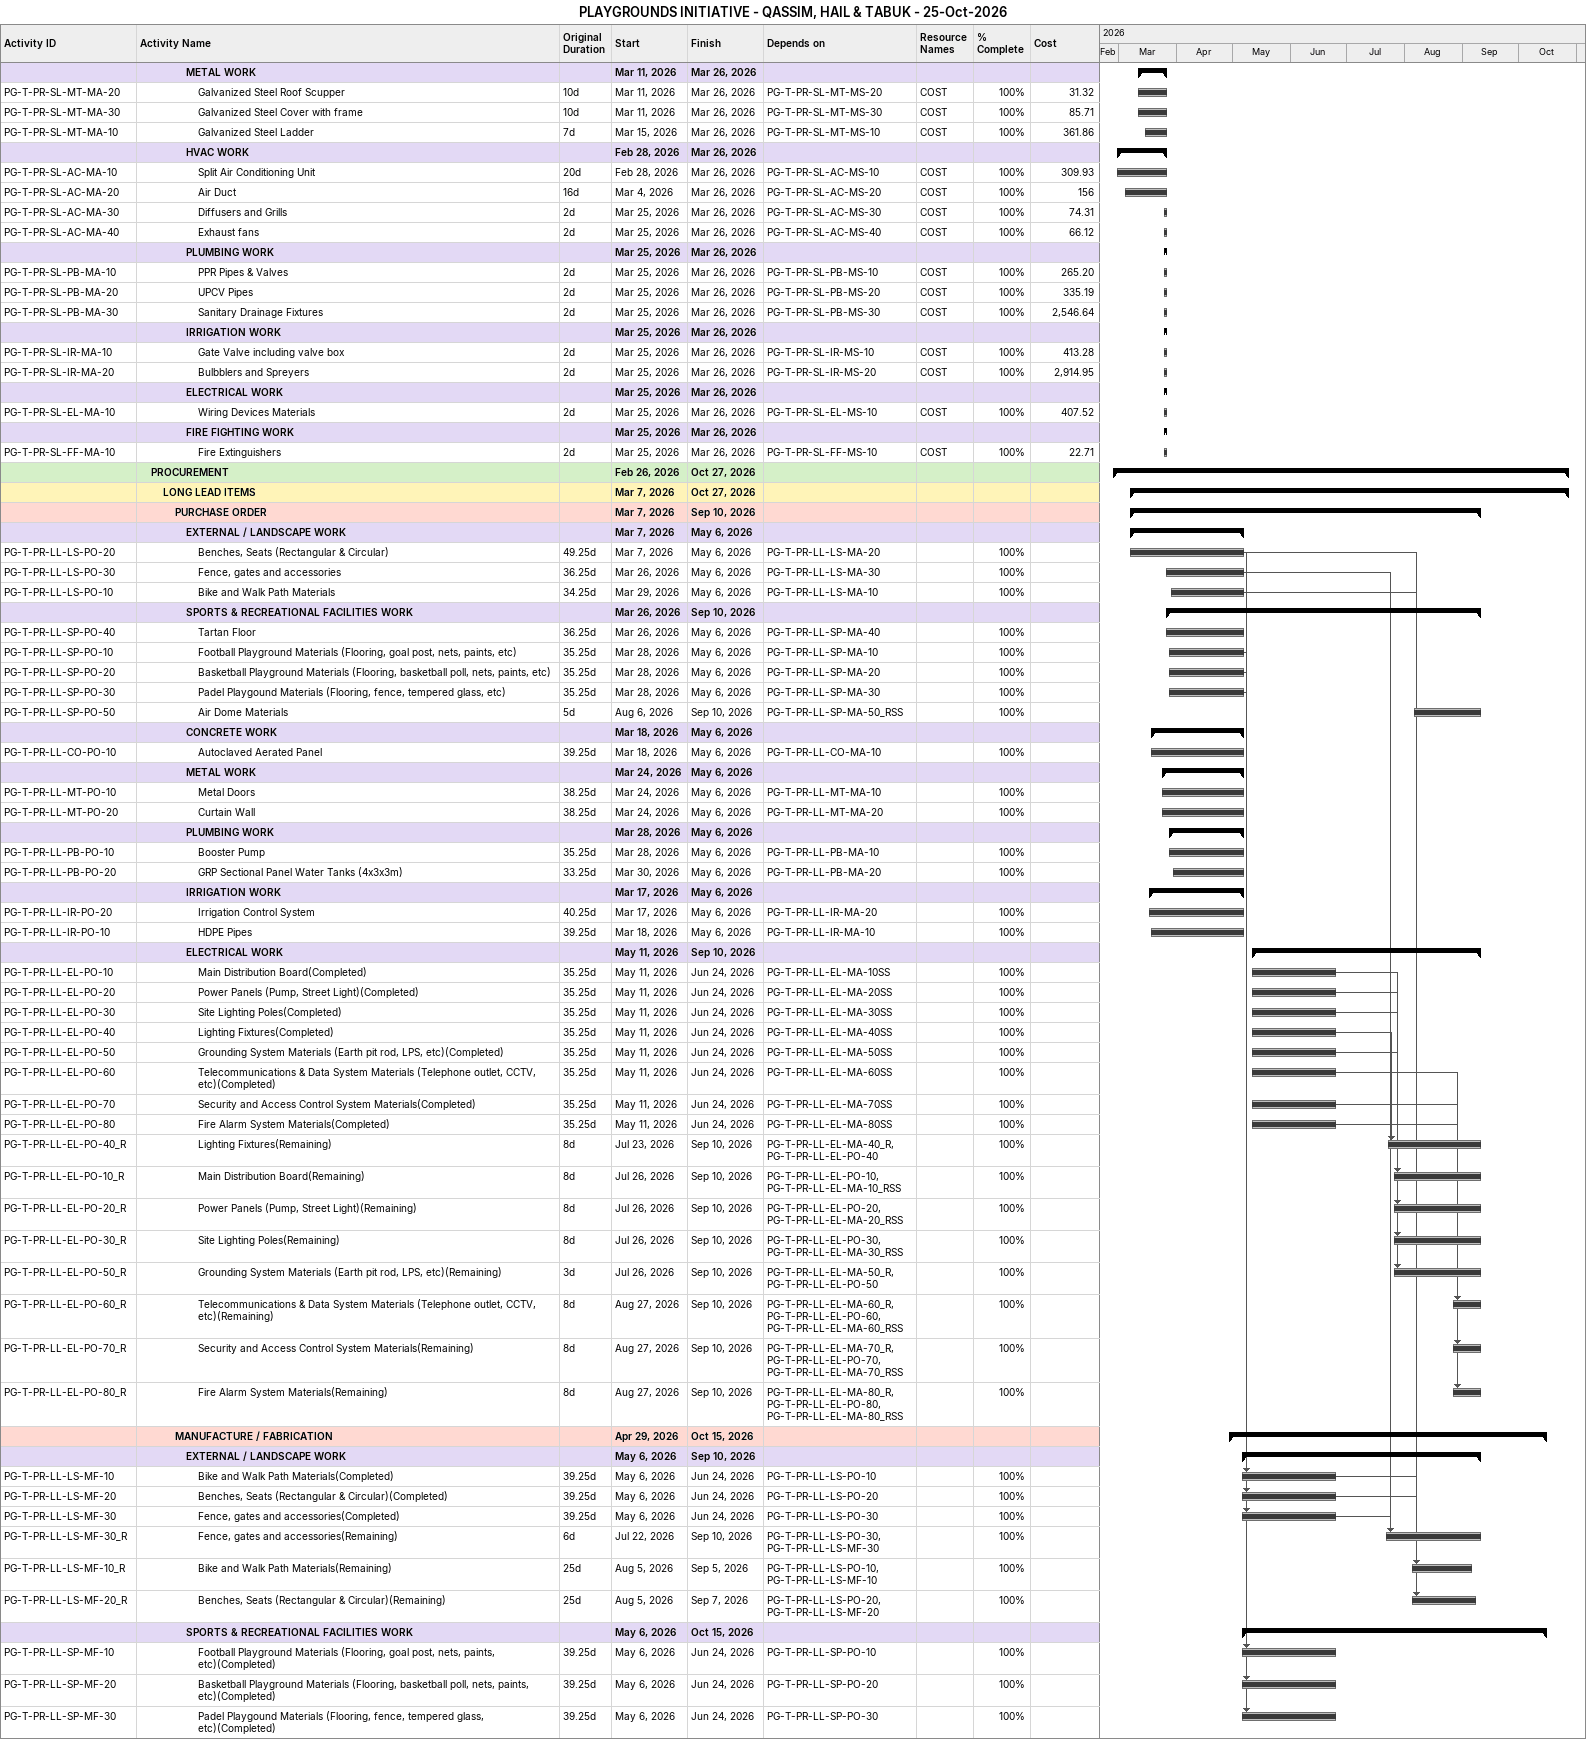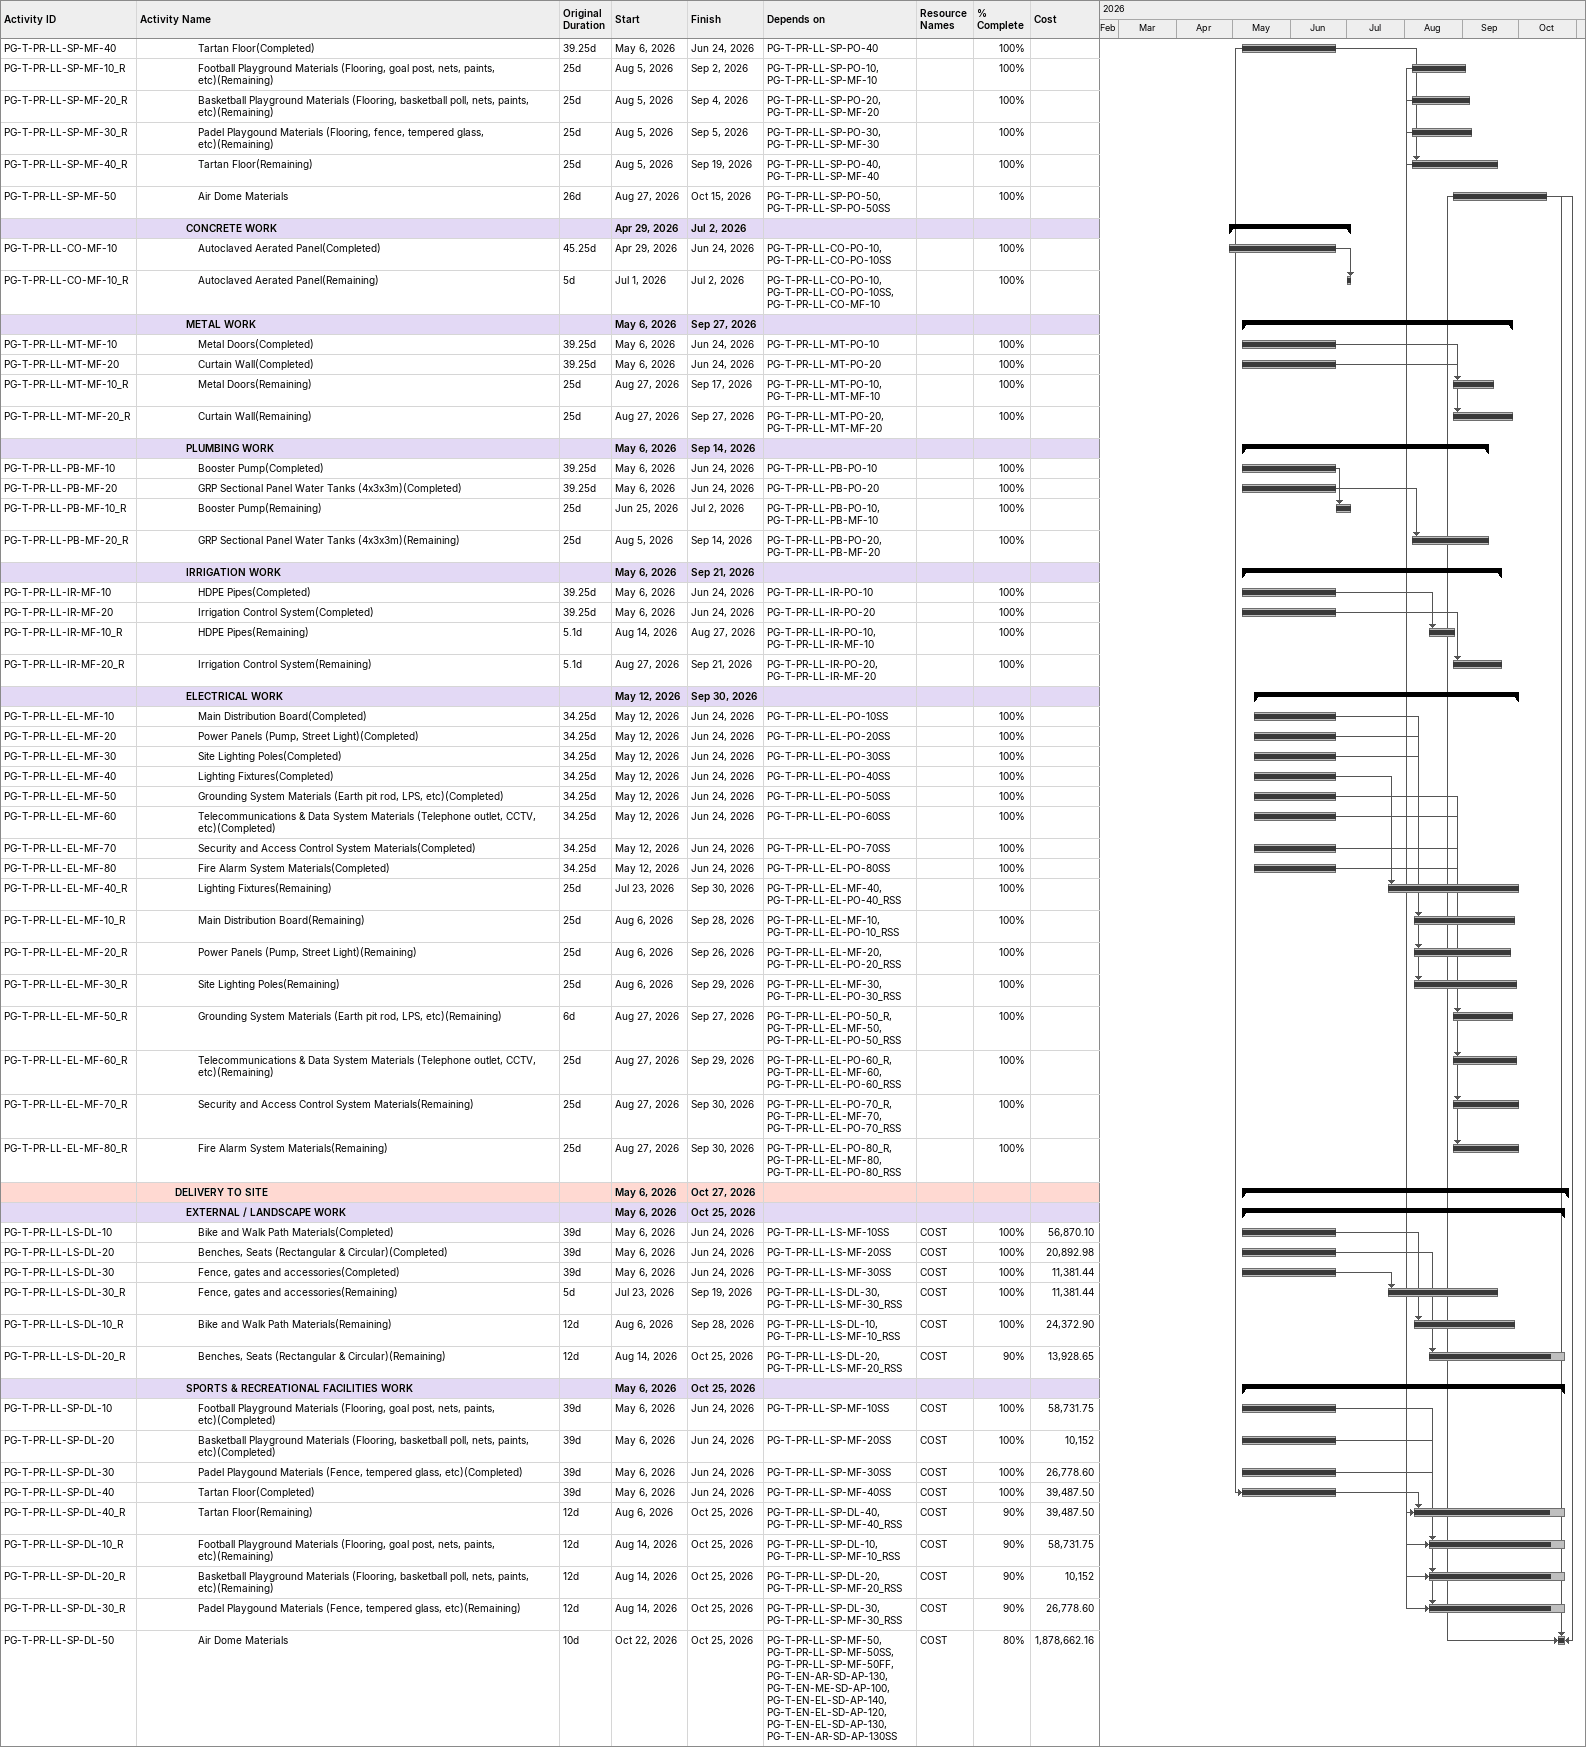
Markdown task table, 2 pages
PLAYGROUNDS INITIATIVE - QASSIM, HAIL & TABUK - 25-Oct-2026

| ID | Level | Task | Original duration | Start | Finish | Predecessors | Resources | % complete | Cost |
|---|---|---|---|---|---|---|---|---|---|
|  | 5 | **METAL WORK** |  | 2026-03-11 | 2026-03-26 |  |  |  |  |
| PG-T-PR-SL-MT-MA-20 | 6 | Galvanized Steel Roof Scupper | 10d | 2026-03-11 | 2026-03-26 | PG-T-PR-SL-MT-MS-20 | COST | 100 | 31.32 |
| PG-T-PR-SL-MT-MA-30 | 6 | Galvanized Steel Cover with frame | 10d | 2026-03-11 | 2026-03-26 | PG-T-PR-SL-MT-MS-30 | COST | 100 | 85.71 |
| PG-T-PR-SL-MT-MA-10 | 6 | Galvanized Steel Ladder | 7d | 2026-03-15 | 2026-03-26 | PG-T-PR-SL-MT-MS-10 | COST | 100 | 361.86 |
|  | 5 | **HVAC WORK** |  | 2026-02-28 | 2026-03-26 |  |  |  |  |
| PG-T-PR-SL-AC-MA-10 | 6 | Split Air Conditioning Unit | 20d | 2026-02-28 | 2026-03-26 | PG-T-PR-SL-AC-MS-10 | COST | 100 | 309.93 |
| PG-T-PR-SL-AC-MA-20 | 6 | Air Duct | 16d | 2026-03-04 | 2026-03-26 | PG-T-PR-SL-AC-MS-20 | COST | 100 | 156 |
| PG-T-PR-SL-AC-MA-30 | 6 | Diffusers and Grills | 2d | 2026-03-25 | 2026-03-26 | PG-T-PR-SL-AC-MS-30 | COST | 100 | 74.31 |
| PG-T-PR-SL-AC-MA-40 | 6 | Exhaust fans | 2d | 2026-03-25 | 2026-03-26 | PG-T-PR-SL-AC-MS-40 | COST | 100 | 66.12 |
|  | 5 | **PLUMBING WORK** |  | 2026-03-25 | 2026-03-26 |  |  |  |  |
| PG-T-PR-SL-PB-MA-10 | 6 | PPR Pipes & Valves | 2d | 2026-03-25 | 2026-03-26 | PG-T-PR-SL-PB-MS-10 | COST | 100 | 265.20 |
| PG-T-PR-SL-PB-MA-20 | 6 | UPCV Pipes | 2d | 2026-03-25 | 2026-03-26 | PG-T-PR-SL-PB-MS-20 | COST | 100 | 335.19 |
| PG-T-PR-SL-PB-MA-30 | 6 | Sanitary Drainage Fixtures | 2d | 2026-03-25 | 2026-03-26 | PG-T-PR-SL-PB-MS-30 | COST | 100 | 2546.64 |
|  | 5 | **IRRIGATION WORK** |  | 2026-03-25 | 2026-03-26 |  |  |  |  |
| PG-T-PR-SL-IR-MA-10 | 6 | Gate Valve including valve box | 2d | 2026-03-25 | 2026-03-26 | PG-T-PR-SL-IR-MS-10 | COST | 100 | 413.28 |
| PG-T-PR-SL-IR-MA-20 | 6 | Bulbblers and Spreyers | 2d | 2026-03-25 | 2026-03-26 | PG-T-PR-SL-IR-MS-20 | COST | 100 | 2914.95 |
|  | 5 | **ELECTRICAL WORK** |  | 2026-03-25 | 2026-03-26 |  |  |  |  |
| PG-T-PR-SL-EL-MA-10 | 6 | Wiring Devices Materials | 2d | 2026-03-25 | 2026-03-26 | PG-T-PR-SL-EL-MS-10 | COST | 100 | 407.52 |
|  | 5 | **FIRE FIGHTING WORK** |  | 2026-03-25 | 2026-03-26 |  |  |  |  |
| PG-T-PR-SL-FF-MA-10 | 6 | Fire Extinguishers | 2d | 2026-03-25 | 2026-03-26 | PG-T-PR-SL-FF-MS-10 | COST | 100 | 22.71 |
|  | 2 | **PROCUREMENT** |  | 2026-02-26 | 2026-10-27 |  |  |  |  |
|  | 3 | **LONG LEAD ITEMS** |  | 2026-03-07 | 2026-10-27 |  |  |  |  |
|  | 4 | **PURCHASE ORDER** |  | 2026-03-07 | 2026-09-10 |  |  |  |  |
|  | 5 | **EXTERNAL / LANDSCAPE WORK** |  | 2026-03-07 | 2026-05-06 |  |  |  |  |
| PG-T-PR-LL-LS-PO-20 | 6 | Benches, Seats (Rectangular & Circular) | 49.25d | 2026-03-07 | 2026-05-06 | PG-T-PR-LL-LS-MA-20 |  | 100 |  |
| PG-T-PR-LL-LS-PO-30 | 6 | Fence, gates and accessories | 36.25d | 2026-03-26 | 2026-05-06 | PG-T-PR-LL-LS-MA-30 |  | 100 |  |
| PG-T-PR-LL-LS-PO-10 | 6 | Bike and Walk Path Materials | 34.25d | 2026-03-29 | 2026-05-06 | PG-T-PR-LL-LS-MA-10 |  | 100 |  |
|  | 5 | **SPORTS & RECREATIONAL FACILITIES WORK** |  | 2026-03-26 | 2026-09-10 |  |  |  |  |
| PG-T-PR-LL-SP-PO-40 | 6 | Tartan Floor | 36.25d | 2026-03-26 | 2026-05-06 | PG-T-PR-LL-SP-MA-40 |  | 100 |  |
| PG-T-PR-LL-SP-PO-10 | 6 | Football Playground Materials (Flooring, goal post, nets, paints, etc) | 35.25d | 2026-03-28 | 2026-05-06 | PG-T-PR-LL-SP-MA-10 |  | 100 |  |
| PG-T-PR-LL-SP-PO-20 | 6 | Basketball Playground Materials (Flooring, basketball poll, nets, paints, etc) | 35.25d | 2026-03-28 | 2026-05-06 | PG-T-PR-LL-SP-MA-20 |  | 100 |  |
| PG-T-PR-LL-SP-PO-30 | 6 | Padel Playgound Materials (Flooring, fence, tempered glass, etc) | 35.25d | 2026-03-28 | 2026-05-06 | PG-T-PR-LL-SP-MA-30 |  | 100 |  |
| PG-T-PR-LL-SP-PO-50 | 6 | Air Dome Materials | 5d | 2026-08-06 | 2026-09-10 | PG-T-PR-LL-SP-MA-50_RSS |  | 100 |  |
|  | 5 | **CONCRETE WORK** |  | 2026-03-18 | 2026-05-06 |  |  |  |  |
| PG-T-PR-LL-CO-PO-10 | 6 | Autoclaved Aerated Panel | 39.25d | 2026-03-18 | 2026-05-06 | PG-T-PR-LL-CO-MA-10 |  | 100 |  |
|  | 5 | **METAL WORK** |  | 2026-03-24 | 2026-05-06 |  |  |  |  |
| PG-T-PR-LL-MT-PO-10 | 6 | Metal Doors | 38.25d | 2026-03-24 | 2026-05-06 | PG-T-PR-LL-MT-MA-10 |  | 100 |  |
| PG-T-PR-LL-MT-PO-20 | 6 | Curtain Wall | 38.25d | 2026-03-24 | 2026-05-06 | PG-T-PR-LL-MT-MA-20 |  | 100 |  |
|  | 5 | **PLUMBING WORK** |  | 2026-03-28 | 2026-05-06 |  |  |  |  |
| PG-T-PR-LL-PB-PO-10 | 6 | Booster Pump | 35.25d | 2026-03-28 | 2026-05-06 | PG-T-PR-LL-PB-MA-10 |  | 100 |  |
| PG-T-PR-LL-PB-PO-20 | 6 | GRP Sectional Panel Water Tanks (4x3x3m) | 33.25d | 2026-03-30 | 2026-05-06 | PG-T-PR-LL-PB-MA-20 |  | 100 |  |
|  | 5 | **IRRIGATION WORK** |  | 2026-03-17 | 2026-05-06 |  |  |  |  |
| PG-T-PR-LL-IR-PO-20 | 6 | Irrigation Control System | 40.25d | 2026-03-17 | 2026-05-06 | PG-T-PR-LL-IR-MA-20 |  | 100 |  |
| PG-T-PR-LL-IR-PO-10 | 6 | HDPE Pipes | 39.25d | 2026-03-18 | 2026-05-06 | PG-T-PR-LL-IR-MA-10 |  | 100 |  |
|  | 5 | **ELECTRICAL WORK** |  | 2026-05-11 | 2026-09-10 |  |  |  |  |
| PG-T-PR-LL-EL-PO-10 | 6 | Main Distribution Board(Completed) | 35.25d | 2026-05-11 | 2026-06-24 | PG-T-PR-LL-EL-MA-10SS |  | 100 |  |
| PG-T-PR-LL-EL-PO-20 | 6 | Power Panels (Pump, Street Light)(Completed) | 35.25d | 2026-05-11 | 2026-06-24 | PG-T-PR-LL-EL-MA-20SS |  | 100 |  |
| PG-T-PR-LL-EL-PO-30 | 6 | Site Lighting Poles(Completed) | 35.25d | 2026-05-11 | 2026-06-24 | PG-T-PR-LL-EL-MA-30SS |  | 100 |  |
| PG-T-PR-LL-EL-PO-40 | 6 | Lighting Fixtures(Completed) | 35.25d | 2026-05-11 | 2026-06-24 | PG-T-PR-LL-EL-MA-40SS |  | 100 |  |
| PG-T-PR-LL-EL-PO-50 | 6 | Grounding System Materials (Earth pit rod, LPS, etc)(Completed) | 35.25d | 2026-05-11 | 2026-06-24 | PG-T-PR-LL-EL-MA-50SS |  | 100 |  |
| PG-T-PR-LL-EL-PO-60 | 6 | Telecommunications & Data System Materials (Telephone outlet, CCTV, etc)(Completed) | 35.25d | 2026-05-11 | 2026-06-24 | PG-T-PR-LL-EL-MA-60SS |  | 100 |  |
| PG-T-PR-LL-EL-PO-70 | 6 | Security and Access Control System Materials(Completed) | 35.25d | 2026-05-11 | 2026-06-24 | PG-T-PR-LL-EL-MA-70SS |  | 100 |  |
| PG-T-PR-LL-EL-PO-80 | 6 | Fire Alarm System Materials(Completed) | 35.25d | 2026-05-11 | 2026-06-24 | PG-T-PR-LL-EL-MA-80SS |  | 100 |  |
| PG-T-PR-LL-EL-PO-40_R | 6 | Lighting Fixtures(Remaining) | 8d | 2026-07-23 | 2026-09-10 | PG-T-PR-LL-EL-MA-40_R, PG-T-PR-LL-EL-PO-40 |  | 100 |  |
| PG-T-PR-LL-EL-PO-10_R | 6 | Main Distribution Board(Remaining) | 8d | 2026-07-26 | 2026-09-10 | PG-T-PR-LL-EL-PO-10, PG-T-PR-LL-EL-MA-10_RSS |  | 100 |  |
| PG-T-PR-LL-EL-PO-20_R | 6 | Power Panels (Pump, Street Light)(Remaining) | 8d | 2026-07-26 | 2026-09-10 | PG-T-PR-LL-EL-PO-20, PG-T-PR-LL-EL-MA-20_RSS |  | 100 |  |
| PG-T-PR-LL-EL-PO-30_R | 6 | Site Lighting Poles(Remaining) | 8d | 2026-07-26 | 2026-09-10 | PG-T-PR-LL-EL-PO-30, PG-T-PR-LL-EL-MA-30_RSS |  | 100 |  |
| PG-T-PR-LL-EL-PO-50_R | 6 | Grounding System Materials (Earth pit rod, LPS, etc)(Remaining) | 3d | 2026-07-26 | 2026-09-10 | PG-T-PR-LL-EL-MA-50_R, PG-T-PR-LL-EL-PO-50 |  | 100 |  |
| PG-T-PR-LL-EL-PO-60_R | 6 | Telecommunications & Data System Materials (Telephone outlet, CCTV, etc)(Remaining) | 8d | 2026-08-27 | 2026-09-10 | PG-T-PR-LL-EL-MA-60_R, PG-T-PR-LL-EL-PO-60, PG-T-PR-LL-EL-MA-60_RSS |  | 100 |  |
| PG-T-PR-LL-EL-PO-70_R | 6 | Security and Access Control System Materials(Remaining) | 8d | 2026-08-27 | 2026-09-10 | PG-T-PR-LL-EL-MA-70_R, PG-T-PR-LL-EL-PO-70, PG-T-PR-LL-EL-MA-70_RSS |  | 100 |  |
| PG-T-PR-LL-EL-PO-80_R | 6 | Fire Alarm System Materials(Remaining) | 8d | 2026-08-27 | 2026-09-10 | PG-T-PR-LL-EL-MA-80_R, PG-T-PR-LL-EL-PO-80, PG-T-PR-LL-EL-MA-80_RSS |  | 100 |  |
|  | 4 | **MANUFACTURE / FABRICATION** |  | 2026-04-29 | 2026-10-15 |  |  |  |  |
|  | 5 | **EXTERNAL / LANDSCAPE WORK** |  | 2026-05-06 | 2026-09-10 |  |  |  |  |
| PG-T-PR-LL-LS-MF-10 | 6 | Bike and Walk Path Materials(Completed) | 39.25d | 2026-05-06 | 2026-06-24 | PG-T-PR-LL-LS-PO-10 |  | 100 |  |
| PG-T-PR-LL-LS-MF-20 | 6 | Benches, Seats (Rectangular & Circular)(Completed) | 39.25d | 2026-05-06 | 2026-06-24 | PG-T-PR-LL-LS-PO-20 |  | 100 |  |
| PG-T-PR-LL-LS-MF-30 | 6 | Fence, gates and accessories(Completed) | 39.25d | 2026-05-06 | 2026-06-24 | PG-T-PR-LL-LS-PO-30 |  | 100 |  |
| PG-T-PR-LL-LS-MF-30_R | 6 | Fence, gates and accessories(Remaining) | 6d | 2026-07-22 | 2026-09-10 | PG-T-PR-LL-LS-PO-30, PG-T-PR-LL-LS-MF-30 |  | 100 |  |
| PG-T-PR-LL-LS-MF-10_R | 6 | Bike and Walk Path Materials(Remaining) | 25d | 2026-08-05 | 2026-09-05 | PG-T-PR-LL-LS-PO-10, PG-T-PR-LL-LS-MF-10 |  | 100 |  |
| PG-T-PR-LL-LS-MF-20_R | 6 | Benches, Seats (Rectangular & Circular)(Remaining) | 25d | 2026-08-05 | 2026-09-07 | PG-T-PR-LL-LS-PO-20, PG-T-PR-LL-LS-MF-20 |  | 100 |  |
|  | 5 | **SPORTS & RECREATIONAL FACILITIES WORK** |  | 2026-05-06 | 2026-10-15 |  |  |  |  |
| PG-T-PR-LL-SP-MF-10 | 6 | Football Playground Materials (Flooring, goal post, nets, paints, etc)(Completed) | 39.25d | 2026-05-06 | 2026-06-24 | PG-T-PR-LL-SP-PO-10 |  | 100 |  |
| PG-T-PR-LL-SP-MF-20 | 6 | Basketball Playground Materials (Flooring, basketball poll, nets, paints, etc)(Completed) | 39.25d | 2026-05-06 | 2026-06-24 | PG-T-PR-LL-SP-PO-20 |  | 100 |  |
| PG-T-PR-LL-SP-MF-30 | 6 | Padel Playgound Materials (Flooring, fence, tempered glass, etc)(Completed) | 39.25d | 2026-05-06 | 2026-06-24 | PG-T-PR-LL-SP-PO-30 |  | 100 |  |
| PG-T-PR-LL-SP-MF-40 | 6 | Tartan Floor(Completed) | 39.25d | 2026-05-06 | 2026-06-24 | PG-T-PR-LL-SP-PO-40 |  | 100 |  |
| PG-T-PR-LL-SP-MF-10_R | 6 | Football Playground Materials (Flooring, goal post, nets, paints, etc)(Remaining) | 25d | 2026-08-05 | 2026-09-02 | PG-T-PR-LL-SP-PO-10, PG-T-PR-LL-SP-MF-10 |  | 100 |  |
| PG-T-PR-LL-SP-MF-20_R | 6 | Basketball Playground Materials (Flooring, basketball poll, nets, paints, etc)(Remaining) | 25d | 2026-08-05 | 2026-09-04 | PG-T-PR-LL-SP-PO-20, PG-T-PR-LL-SP-MF-20 |  | 100 |  |
| PG-T-PR-LL-SP-MF-30_R | 6 | Padel Playgound Materials (Flooring, fence, tempered glass, etc)(Remaining) | 25d | 2026-08-05 | 2026-09-05 | PG-T-PR-LL-SP-PO-30, PG-T-PR-LL-SP-MF-30 |  | 100 |  |
| PG-T-PR-LL-SP-MF-40_R | 6 | Tartan Floor(Remaining) | 25d | 2026-08-05 | 2026-09-19 | PG-T-PR-LL-SP-PO-40, PG-T-PR-LL-SP-MF-40 |  | 100 |  |
| PG-T-PR-LL-SP-MF-50 | 6 | Air Dome Materials | 26d | 2026-08-27 | 2026-10-15 | PG-T-PR-LL-SP-PO-50, PG-T-PR-LL-SP-PO-50SS |  | 100 |  |
|  | 5 | **CONCRETE WORK** |  | 2026-04-29 | 2026-07-02 |  |  |  |  |
| PG-T-PR-LL-CO-MF-10 | 6 | Autoclaved Aerated Panel(Completed) | 45.25d | 2026-04-29 | 2026-06-24 | PG-T-PR-LL-CO-PO-10, PG-T-PR-LL-CO-PO-10SS |  | 100 |  |
| PG-T-PR-LL-CO-MF-10_R | 6 | Autoclaved Aerated Panel(Remaining) | 5d | 2026-07-01 | 2026-07-02 | PG-T-PR-LL-CO-PO-10, PG-T-PR-LL-CO-PO-10SS, PG-T-PR-LL-CO-MF-10 |  | 100 |  |
|  | 5 | **METAL WORK** |  | 2026-05-06 | 2026-09-27 |  |  |  |  |
| PG-T-PR-LL-MT-MF-10 | 6 | Metal Doors(Completed) | 39.25d | 2026-05-06 | 2026-06-24 | PG-T-PR-LL-MT-PO-10 |  | 100 |  |
| PG-T-PR-LL-MT-MF-20 | 6 | Curtain Wall(Completed) | 39.25d | 2026-05-06 | 2026-06-24 | PG-T-PR-LL-MT-PO-20 |  | 100 |  |
| PG-T-PR-LL-MT-MF-10_R | 6 | Metal Doors(Remaining) | 25d | 2026-08-27 | 2026-09-17 | PG-T-PR-LL-MT-PO-10, PG-T-PR-LL-MT-MF-10 |  | 100 |  |
| PG-T-PR-LL-MT-MF-20_R | 6 | Curtain Wall(Remaining) | 25d | 2026-08-27 | 2026-09-27 | PG-T-PR-LL-MT-PO-20, PG-T-PR-LL-MT-MF-20 |  | 100 |  |
|  | 5 | **PLUMBING WORK** |  | 2026-05-06 | 2026-09-14 |  |  |  |  |
| PG-T-PR-LL-PB-MF-10 | 6 | Booster Pump(Completed) | 39.25d | 2026-05-06 | 2026-06-24 | PG-T-PR-LL-PB-PO-10 |  | 100 |  |
| PG-T-PR-LL-PB-MF-20 | 6 | GRP Sectional Panel Water Tanks (4x3x3m)(Completed) | 39.25d | 2026-05-06 | 2026-06-24 | PG-T-PR-LL-PB-PO-20 |  | 100 |  |
| PG-T-PR-LL-PB-MF-10_R | 6 | Booster Pump(Remaining) | 25d | 2026-06-25 | 2026-07-02 | PG-T-PR-LL-PB-PO-10, PG-T-PR-LL-PB-MF-10 |  | 100 |  |
| PG-T-PR-LL-PB-MF-20_R | 6 | GRP Sectional Panel Water Tanks (4x3x3m)(Remaining) | 25d | 2026-08-05 | 2026-09-14 | PG-T-PR-LL-PB-PO-20, PG-T-PR-LL-PB-MF-20 |  | 100 |  |
|  | 5 | **IRRIGATION WORK** |  | 2026-05-06 | 2026-09-21 |  |  |  |  |
| PG-T-PR-LL-IR-MF-10 | 6 | HDPE Pipes(Completed) | 39.25d | 2026-05-06 | 2026-06-24 | PG-T-PR-LL-IR-PO-10 |  | 100 |  |
| PG-T-PR-LL-IR-MF-20 | 6 | Irrigation Control System(Completed) | 39.25d | 2026-05-06 | 2026-06-24 | PG-T-PR-LL-IR-PO-20 |  | 100 |  |
| PG-T-PR-LL-IR-MF-10_R | 6 | HDPE Pipes(Remaining) | 5.1d | 2026-08-14 | 2026-08-27 | PG-T-PR-LL-IR-PO-10, PG-T-PR-LL-IR-MF-10 |  | 100 |  |
| PG-T-PR-LL-IR-MF-20_R | 6 | Irrigation Control System(Remaining) | 5.1d | 2026-08-27 | 2026-09-21 | PG-T-PR-LL-IR-PO-20, PG-T-PR-LL-IR-MF-20 |  | 100 |  |
|  | 5 | **ELECTRICAL WORK** |  | 2026-05-12 | 2026-09-30 |  |  |  |  |
| PG-T-PR-LL-EL-MF-10 | 6 | Main Distribution Board(Completed) | 34.25d | 2026-05-12 | 2026-06-24 | PG-T-PR-LL-EL-PO-10SS |  | 100 |  |
| PG-T-PR-LL-EL-MF-20 | 6 | Power Panels (Pump, Street Light)(Completed) | 34.25d | 2026-05-12 | 2026-06-24 | PG-T-PR-LL-EL-PO-20SS |  | 100 |  |
| PG-T-PR-LL-EL-MF-30 | 6 | Site Lighting Poles(Completed) | 34.25d | 2026-05-12 | 2026-06-24 | PG-T-PR-LL-EL-PO-30SS |  | 100 |  |
| PG-T-PR-LL-EL-MF-40 | 6 | Lighting Fixtures(Completed) | 34.25d | 2026-05-12 | 2026-06-24 | PG-T-PR-LL-EL-PO-40SS |  | 100 |  |
| PG-T-PR-LL-EL-MF-50 | 6 | Grounding System Materials (Earth pit rod, LPS, etc)(Completed) | 34.25d | 2026-05-12 | 2026-06-24 | PG-T-PR-LL-EL-PO-50SS |  | 100 |  |
| PG-T-PR-LL-EL-MF-60 | 6 | Telecommunications & Data System Materials (Telephone outlet, CCTV, etc)(Completed) | 34.25d | 2026-05-12 | 2026-06-24 | PG-T-PR-LL-EL-PO-60SS |  | 100 |  |
| PG-T-PR-LL-EL-MF-70 | 6 | Security and Access Control System Materials(Completed) | 34.25d | 2026-05-12 | 2026-06-24 | PG-T-PR-LL-EL-PO-70SS |  | 100 |  |
| PG-T-PR-LL-EL-MF-80 | 6 | Fire Alarm System Materials(Completed) | 34.25d | 2026-05-12 | 2026-06-24 | PG-T-PR-LL-EL-PO-80SS |  | 100 |  |
| PG-T-PR-LL-EL-MF-40_R | 6 | Lighting Fixtures(Remaining) | 25d | 2026-07-23 | 2026-09-30 | PG-T-PR-LL-EL-MF-40, PG-T-PR-LL-EL-PO-40_RSS |  | 100 |  |
| PG-T-PR-LL-EL-MF-10_R | 6 | Main Distribution Board(Remaining) | 25d | 2026-08-06 | 2026-09-28 | PG-T-PR-LL-EL-MF-10, PG-T-PR-LL-EL-PO-10_RSS |  | 100 |  |
| PG-T-PR-LL-EL-MF-20_R | 6 | Power Panels (Pump, Street Light)(Remaining) | 25d | 2026-08-06 | 2026-09-26 | PG-T-PR-LL-EL-MF-20, PG-T-PR-LL-EL-PO-20_RSS |  | 100 |  |
| PG-T-PR-LL-EL-MF-30_R | 6 | Site Lighting Poles(Remaining) | 25d | 2026-08-06 | 2026-09-29 | PG-T-PR-LL-EL-MF-30, PG-T-PR-LL-EL-PO-30_RSS |  | 100 |  |
| PG-T-PR-LL-EL-MF-50_R | 6 | Grounding System Materials (Earth pit rod, LPS, etc)(Remaining) | 6d | 2026-08-27 | 2026-09-27 | PG-T-PR-LL-EL-PO-50_R, PG-T-PR-LL-EL-MF-50, PG-T-PR-LL-EL-PO-50_RSS |  | 100 |  |
| PG-T-PR-LL-EL-MF-60_R | 6 | Telecommunications & Data System Materials (Telephone outlet, CCTV, etc)(Remaining) | 25d | 2026-08-27 | 2026-09-29 | PG-T-PR-LL-EL-PO-60_R, PG-T-PR-LL-EL-MF-60, PG-T-PR-LL-EL-PO-60_RSS |  | 100 |  |
| PG-T-PR-LL-EL-MF-70_R | 6 | Security and Access Control System Materials(Remaining) | 25d | 2026-08-27 | 2026-09-30 | PG-T-PR-LL-EL-PO-70_R, PG-T-PR-LL-EL-MF-70, PG-T-PR-LL-EL-PO-70_RSS |  | 100 |  |
| PG-T-PR-LL-EL-MF-80_R | 6 | Fire Alarm System Materials(Remaining) | 25d | 2026-08-27 | 2026-09-30 | PG-T-PR-LL-EL-PO-80_R, PG-T-PR-LL-EL-MF-80, PG-T-PR-LL-EL-PO-80_RSS |  | 100 |  |
|  | 4 | **DELIVERY TO SITE** |  | 2026-05-06 | 2026-10-27 |  |  |  |  |
|  | 5 | **EXTERNAL / LANDSCAPE WORK** |  | 2026-05-06 | 2026-10-25 |  |  |  |  |
| PG-T-PR-LL-LS-DL-10 | 6 | Bike and Walk Path Materials(Completed) | 39d | 2026-05-06 | 2026-06-24 | PG-T-PR-LL-LS-MF-10SS | COST | 100 | 56870.10 |
| PG-T-PR-LL-LS-DL-20 | 6 | Benches, Seats (Rectangular & Circular)(Completed) | 39d | 2026-05-06 | 2026-06-24 | PG-T-PR-LL-LS-MF-20SS | COST | 100 | 20892.98 |
| PG-T-PR-LL-LS-DL-30 | 6 | Fence, gates and accessories(Completed) | 39d | 2026-05-06 | 2026-06-24 | PG-T-PR-LL-LS-MF-30SS | COST | 100 | 11381.44 |
| PG-T-PR-LL-LS-DL-30_R | 6 | Fence, gates and accessories(Remaining) | 5d | 2026-07-23 | 2026-09-19 | PG-T-PR-LL-LS-DL-30, PG-T-PR-LL-LS-MF-30_RSS | COST | 100 | 11381.44 |
| PG-T-PR-LL-LS-DL-10_R | 6 | Bike and Walk Path Materials(Remaining) | 12d | 2026-08-06 | 2026-09-28 | PG-T-PR-LL-LS-DL-10, PG-T-PR-LL-LS-MF-10_RSS | COST | 100 | 24372.90 |
| PG-T-PR-LL-LS-DL-20_R | 6 | Benches, Seats (Rectangular & Circular)(Remaining) | 12d | 2026-08-14 | 2026-10-25 | PG-T-PR-LL-LS-DL-20, PG-T-PR-LL-LS-MF-20_RSS | COST | 90 | 13928.65 |
|  | 5 | **SPORTS & RECREATIONAL FACILITIES WORK** |  | 2026-05-06 | 2026-10-25 |  |  |  |  |
| PG-T-PR-LL-SP-DL-10 | 6 | Football Playground Materials (Flooring, goal post, nets, paints, etc)(Completed) | 39d | 2026-05-06 | 2026-06-24 | PG-T-PR-LL-SP-MF-10SS | COST | 100 | 58731.75 |
| PG-T-PR-LL-SP-DL-20 | 6 | Basketball Playground Materials (Flooring, basketball poll, nets, paints, etc)(Completed) | 39d | 2026-05-06 | 2026-06-24 | PG-T-PR-LL-SP-MF-20SS | COST | 100 | 10152 |
| PG-T-PR-LL-SP-DL-30 | 6 | Padel Playgound Materials (Fence, tempered glass, etc)(Completed) | 39d | 2026-05-06 | 2026-06-24 | PG-T-PR-LL-SP-MF-30SS | COST | 100 | 26778.60 |
| PG-T-PR-LL-SP-DL-40 | 6 | Tartan Floor(Completed) | 39d | 2026-05-06 | 2026-06-24 | PG-T-PR-LL-SP-MF-40SS | COST | 100 | 39487.50 |
| PG-T-PR-LL-SP-DL-40_R | 6 | Tartan Floor(Remaining) | 12d | 2026-08-06 | 2026-10-25 | PG-T-PR-LL-SP-DL-40, PG-T-PR-LL-SP-MF-40_RSS | COST | 90 | 39487.50 |
| PG-T-PR-LL-SP-DL-10_R | 6 | Football Playground Materials (Flooring, goal post, nets, paints, etc)(Remaining) | 12d | 2026-08-14 | 2026-10-25 | PG-T-PR-LL-SP-DL-10, PG-T-PR-LL-SP-MF-10_RSS | COST | 90 | 58731.75 |
| PG-T-PR-LL-SP-DL-20_R | 6 | Basketball Playground Materials (Flooring, basketball poll, nets, paints, etc)(Remaining) | 12d | 2026-08-14 | 2026-10-25 | PG-T-PR-LL-SP-DL-20, PG-T-PR-LL-SP-MF-20_RSS | COST | 90 | 10152 |
| PG-T-PR-LL-SP-DL-30_R | 6 | Padel Playgound Materials (Fence, tempered glass, etc)(Remaining) | 12d | 2026-08-14 | 2026-10-25 | PG-T-PR-LL-SP-DL-30, PG-T-PR-LL-SP-MF-30_RSS | COST | 90 | 26778.60 |
| PG-T-PR-LL-SP-DL-50 | 6 | Air Dome Materials | 10d | 2026-10-22 | 2026-10-25 | PG-T-PR-LL-SP-MF-50, PG-T-PR-LL-SP-MF-50SS, PG-T-PR-LL-SP-MF-50FF, PG-T-EN-AR-SD-AP-130, PG-T-EN-ME-SD-AP-100, PG-T-EN-EL-SD-AP-140, PG-T-EN-EL-SD-AP-120, PG-T-EN-EL-SD-AP-130, PG-T-EN-AR-SD-AP-130SS | COST | 80 | 1878662.16 |
